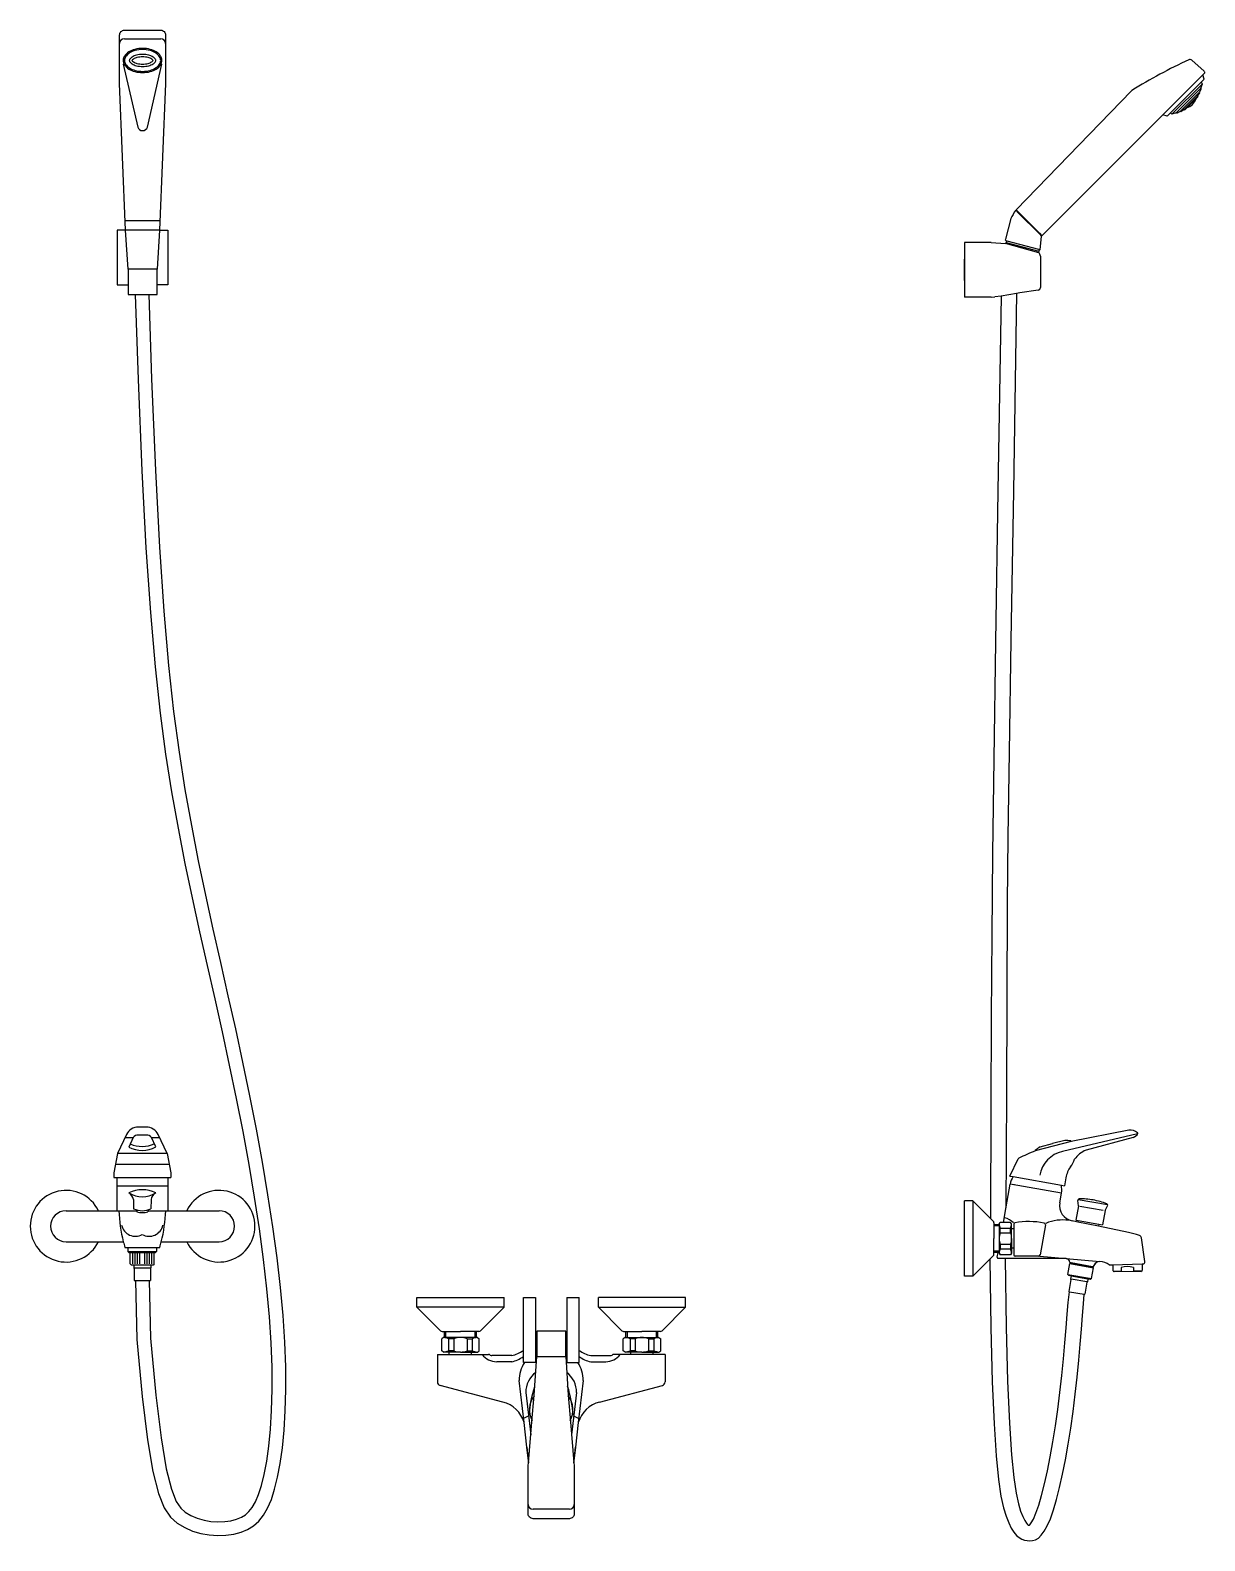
# Model space of a CAD drawing. Header units: inches. Extents: x -292 to 2932, y -132 to 3398.
# Drawn here: x 1961 to 2932, y 2150 to 3398 of the extents above; entities that cross this region are included whole.
import ezdxf

# ---------------------------------------------------------------- set-up
doc = ezdxf.new("R2010")
doc.units = ezdxf.units.IN
doc.header["$MEASUREMENT"] = 0
doc.linetypes.add('CENTER', pattern=[2, 1.25, -0.25, 0.25, -0.25])

msp = doc.modelspace()

# ---------------------------------------------------------------- linework, layer by layer
at = {"color": 18, "true_color": 0x000000, "transparency": 33554541}
for p, q in [((2039.06401, 3390.86378), (2069.06401, 3390.86378)), ((2931.40457, 3363.88318), (2920.94028, 3373.03944)), ((2897.16927, 3327.99245), (2930.15321, 3360.97639)), ((2930.15321, 3360.97639), (2931.45795, 3362.28112)), ((2931.31735, 3357.48397), (2930.15321, 3360.97639)), ((2775.90477, 3249.41305), (2871.17465, 3347.78114)), ((2903.52095, 3329.68757), (2928.45809, 3354.62471)), ((2904.54215, 3328.38049), (2929.76517, 3353.60351)), ((2928.56222, 3350.07229), (2908.07337, 3329.58344)), ((2911.56579, 3330.74758), (2927.39808, 3346.57987)), ((2925.8459, 3343.4755), (2927.81327, 3346.21896)), ((2927.39808, 3346.57987), (2928.98079, 3349.74527)), ((2927.81327, 3346.21896), (2927.39808, 3346.57987)), ((2928.45809, 3354.62471), (2931.31735, 3357.48397)), ((2929.76517, 3353.60351), (2928.45809, 3354.62471)), ((2928.56222, 3350.07229), (2929.76517, 3353.60351)), ((2928.98079, 3349.74527), (2928.56222, 3350.07229)), ((2925.8459, 3343.4755), (2914.67016, 3332.29976)), ((2915.03787, 3331.89138), (2926.25428, 3343.10779)), ((2926.25428, 3343.10779), (2925.8459, 3343.4755)), ((2797.24732, 3228.0705), (2897.16927, 3327.99245)), ((2900.66169, 3326.82831), (2897.16927, 3327.99245)), ((2900.66169, 3326.82831), (2903.52095, 3329.68757)), ((2904.54215, 3328.38049), (2903.52095, 3329.68757)), ((2908.07337, 3329.58344), (2904.54215, 3328.38049)), ((2908.40039, 3329.16488), (2908.07337, 3329.58344)), ((2911.56579, 3330.74758), (2908.40039, 3329.16488)), ((2911.9267, 3330.3324), (2911.56579, 3330.74758)), ((2914.67016, 3332.29976), (2911.9267, 3330.3324)), ((2915.03787, 3331.89138), (2914.67016, 3332.29976)), ((2775.52293, 3249.0188), (2777.96141, 3246.58031)), ((2775.90477, 3249.41305), (2778.34946, 3246.96836)), ((2777.96141, 3246.58031), (2778.34946, 3246.96836)), ((2777.96141, 3246.58031), (2794.80263, 3229.7391)), ((2778.34946, 3246.96836), (2795.19067, 3230.12714)), ((2039.75151, 3240.51456), (2068.37651, 3240.51456)), ((2771.53975, 3242.13668), (2766.99463, 3225.17408)), ((2068.06401, 3232.51456), (2040.06401, 3232.51456)), ((2755.29915, 3222.29643), (2733.34793, 3222.29643)), ((2733.34793, 3222.29643), (2733.34793, 3212.89356)), ((2733.34793, 3222.29643), (2733.34793, 3177.29643)), ((2755.29915, 3222.29643), (2767.19467, 3221.49267)), ((2767.19467, 3221.49267), (2767.25213, 3221.82264)), ((2794.58455, 3213.91175), (2767.19467, 3221.49267)), ((2767.89373, 3223.22875), (2767.69488, 3222.48664)), ((2767.69488, 3222.48664), (2794.72902, 3215.24286)), ((2768.56585, 3223.6168), (2767.77072, 3223.82985)), ((2794.53983, 3216.65709), (2768.56585, 3223.6168)), ((2794.80263, 3229.7391), (2795.19067, 3230.12714)), ((2794.80263, 3229.7391), (2796.85927, 3227.68245)), ((2795.19067, 3230.12714), (2797.24732, 3228.0705)), ((2795.86503, 3216.302), (2796.85927, 3227.68245)), ((2733.34793, 3190.97978), (2733.34793, 3208.61307)), ((2795.86503, 3216.302), (2794.53983, 3216.65709)), ((2794.58455, 3213.91175), (2794.78047, 3214.44645)), ((2794.92787, 3215.98497), (2794.72902, 3215.24286)), ((2795.9089, 3211.27215), (2795.9089, 3185.31154)), ((2733.34793, 3186.69929), (2733.34793, 3177.29643)), ((2755.29915, 3177.29643), (2733.34793, 3177.29643)), ((2755.29915, 3177.29643), (2758.24638, 3177.49556)), ((2763.57268, 3178.14236), (2758.24638, 3177.49556)), ((2776.27481, 3180.30584), (2763.57268, 3178.14236)), ((2876.20543, 2485.85284), (2814.1652, 2471.30955)), ((2869.02266, 2488.85165), (2821.45902, 2479.60621)), ((2791.42539, 2471.66835), (2791.71873, 2471.74588)), ((2791.60695, 2472.16959), (2791.70931, 2471.78161)), ((2821.24963, 2479.55087), (2791.70931, 2471.78161)), ((2795.77873, 2475.05495), (2805.93391, 2477.73413)), ((2816.08909, 2480.41332), (2805.93391, 2477.73413)), ((2821.14131, 2479.96146), (2821.24963, 2479.55087)), ((2821.24963, 2479.55087), (2821.45902, 2479.60621)), ((2872.51339, 2482.86323), (2833.65551, 2472.45129)), ((2074.33132, 2469.52503), (2033.33132, 2469.52503)), ((2770.77841, 2450.93696), (2777.59705, 2465.21708)), ((2030.33132, 2449.78574), (2032.67972, 2449.78574)), ((2032.67972, 2449.78574), (2074.98292, 2449.78574)), ((2032.67972, 2449.78574), (2032.67972, 2422.32647)), ((2074.98292, 2449.78574), (2077.33132, 2449.78574)), ((2074.98292, 2449.78574), (2074.98292, 2422.32647)), ((2770.77841, 2450.93696), (2773.3184, 2450.4891)), ((2773.3184, 2450.4891), (2813.27474, 2443.44371)), ((2816.98292, 2449.62095), (2815.81473, 2442.99585)), ((2032.67972, 2442.94075), (2074.98292, 2442.94075)), ((2767.59811, 2425.44718), (2770.92894, 2444.33723)), ((2813.41596, 2436.84515), (2770.92527, 2444.33741)), ((2774.52434, 2443.70524), (2770.92928, 2444.33915)), ((2813.27474, 2443.44371), (2815.81473, 2442.99585)), ((1990.83528, 2422.32647), (2017.53589, 2422.32647)), ((2017.53589, 2422.32647), (2032.67972, 2422.32647)), ((2032.67972, 2422.32647), (2034.51612, 2422.32647)), ((2034.51612, 2422.32647), (2049.2691, 2422.32647)), ((2046.63055, 2431.46785), (2046.63899, 2423.91874)), ((2049.2691, 2422.94856), (2049.2691, 2421.37222)), ((2058.39354, 2422.94856), (2058.39354, 2421.37222)), ((2058.39354, 2422.32647), (2073.14652, 2422.32647)), ((2073.14652, 2422.32647), (2074.98292, 2422.32647)), ((2074.98292, 2422.32647), (2090.59213, 2422.32647)), ((2090.59213, 2422.32647), (2117.29275, 2422.32647)), ((2733.34793, 2368.24623), (2733.34793, 2430.34662)), ((2740.24797, 2430.34662), (2733.34793, 2430.34662)), ((2740.24797, 2430.34662), (2740.24797, 2368.24623)), ((2754.72961, 2415.86499), (2740.24797, 2430.34662)), ((2765.34431, 2412.66526), (2767.59811, 2425.44718)), ((2827.33173, 2426.32418), (2825.23408, 2414.42779)), ((2827.33173, 2426.32418), (2826.77204, 2430.62143)), ((2827.07555, 2431.63411), (2851.48185, 2427.33062)), ((2828.58311, 2426.10353), (2847.85923, 2422.70463)), ((2849.42502, 2422.42854), (2847.32737, 2410.53215)), ((2849.42502, 2422.42854), (2851.4207, 2426.27521)), ((2756.99284, 2413.60176), (2754.72961, 2415.86499)), ((2757.49808, 2412.38199), (2757.49808, 2410.69875)), ((2757.49808, 2410.69875), (2757.49808, 2399.29643)), ((2761.81026, 2410.69875), (2757.49808, 2410.69875)), ((2761.81026, 2409.69695), (2757.49808, 2409.69695)), ((2761.81026, 2411.3715), (2762.67277, 2412.66526)), ((2761.81026, 2411.3715), (2761.81026, 2410.69875)), ((2761.81026, 2410.69875), (2761.81026, 2387.8941)), ((2765.34431, 2412.66526), (2762.67277, 2412.66526)), ((2771.29782, 2412.66526), (2765.34431, 2412.66526)), ((2772.16033, 2411.3715), (2771.29782, 2412.66526)), ((2772.16033, 2399.29643), (2772.16033, 2411.3715)), ((2773.88603, 2411.08286), (2773.88603, 2385.97942)), ((2800.03512, 2410.70894), (2795.6369, 2385.76537)), ((2825.23408, 2414.42779), (2827.146, 2414.09067)), ((2827.146, 2414.09067), (2844.14084, 2411.09402)), ((2844.14084, 2411.09402), (2847.32737, 2410.53215)), ((2757.49808, 2387.8941), (2757.49808, 2399.29643)), ((2762.67277, 2407.76516), (2771.29782, 2407.76516)), ((2762.67277, 2404.02056), (2762.67277, 2407.76516)), ((2762.67277, 2404.02056), (2771.29782, 2404.02056)), ((2771.29782, 2404.02056), (2771.29782, 2407.76516)), ((2773.88094, 2407.2746), (2772.16033, 2407.2746)), ((2772.16033, 2399.29643), (2772.16033, 2387.22135)), ((1990.83528, 2396.70265), (2017.53589, 2396.70265)), ((2017.53589, 2396.70265), (2038.14775, 2396.70265)), ((2039.43563, 2392.04306), (2041.98519, 2392.04306)), ((2041.98519, 2392.04306), (2065.67745, 2392.04306)), ((2041.98519, 2388.63852), (2042.83134, 2387.79237)), ((2041.98519, 2388.63852), (2065.67745, 2388.63852)), ((2042.83134, 2387.79237), (2044.34595, 2387.79237)), ((2044.34595, 2387.79237), (2043.91482, 2387.36124)), ((2043.91482, 2378.30764), (2043.91482, 2387.36124)), ((2044.34595, 2387.79237), (2063.31539, 2387.79237)), ((2044.96572, 2387.79237), (2044.34595, 2387.79237)), ((2062.69692, 2387.79237), (2044.96572, 2387.79237)), ((2045.89799, 2378.30764), (2045.89799, 2387.36124)), ((2047.88116, 2378.30764), (2047.88116, 2387.36124)), ((2049.86433, 2378.30764), (2049.86433, 2387.36124)), ((2051.8475, 2378.30764), (2051.8475, 2387.36124)), ((2055.81384, 2378.30764), (2055.81384, 2387.36124)), ((2057.79701, 2378.30764), (2057.79701, 2387.36124)), ((2059.78018, 2378.30764), (2059.78018, 2387.36124)), ((2061.76335, 2378.30764), (2061.76335, 2387.36124)), ((2063.31539, 2387.79237), (2062.69692, 2387.79237)), ((2063.31539, 2387.79237), (2064.8313, 2387.79237)), ((2063.74652, 2387.36124), (2063.31539, 2387.79237)), ((2063.74652, 2378.30764), (2063.74652, 2387.36124)), ((2064.8313, 2387.79237), (2065.67745, 2388.63852)), ((2065.67745, 2392.04306), (2068.22701, 2392.04306)), ((2069.5149, 2396.70265), (2090.59213, 2396.70265)), ((2090.59213, 2396.70265), (2117.29275, 2396.70265)), ((2756.99284, 2384.99109), (2754.21141, 2382.20967)), ((2761.81026, 2388.8959), (2757.49808, 2388.8959)), ((2760.97649, 2387.8941), (2757.49808, 2387.8941)), ((2757.49808, 2386.21086), (2757.49808, 2387.8941)), ((2760.27486, 2383.91495), (2760.97649, 2387.8941)), ((2761.81026, 2387.8941), (2760.97649, 2387.8941)), ((2761.81026, 2387.8941), (2761.81026, 2387.22135)), ((2761.81026, 2387.22135), (2762.67277, 2385.92759)), ((2762.67277, 2394.57229), (2771.29782, 2394.57229)), ((2762.67277, 2394.57229), (2762.67277, 2390.8277)), ((2762.67277, 2390.8277), (2771.29782, 2390.8277)), ((2771.29782, 2385.92759), (2762.67277, 2385.92759)), ((2771.29782, 2394.57229), (2771.29782, 2390.8277)), ((2772.16033, 2387.22135), (2771.29782, 2385.92759)), ((2773.88094, 2391.31825), (2772.16033, 2391.31825)), ((2794.42298, 2384.74677), (2775.11867, 2384.74677)), ((2795.45729, 2384.74677), (2817.12544, 2382.90226)), ((2043.91482, 2378.30764), (2044.77707, 2377.44539)), ((2046.80335, 2377.44539), (2044.77707, 2377.44539)), ((2060.85799, 2377.44539), (2046.80335, 2377.44539)), ((2046.80335, 2377.44539), (2046.80335, 2375.11733)), ((2047.14825, 2374.62956), (2047.14825, 2364.68413)), ((2060.39751, 2374.85865), (2047.25252, 2374.85865)), ((2060.51309, 2374.62956), (2060.51309, 2364.68413)), ((2060.85799, 2377.44539), (2060.85799, 2375.11733)), ((2062.88427, 2377.44539), (2060.85799, 2377.44539)), ((2063.74652, 2378.30764), (2062.88427, 2377.44539)), ((2754.21141, 2382.20967), (2740.24797, 2368.24623)), ((2766.94996, 2382.90226), (2761.1246, 2382.90226)), ((2817.12544, 2382.90226), (2766.94996, 2382.90226)), ((2817.12544, 2382.90226), (2845.02891, 2380.31371)), ((2818.65709, 2369.67444), (2820.23034, 2378.59673)), ((2820.73012, 2378.94668), (2820.23034, 2378.59673)), ((2820.23034, 2378.59673), (2839.7744, 2375.15058)), ((2820.32177, 2379.6531), (2821.28774, 2379.48277)), ((2821.1797, 2378.86741), (2820.73012, 2378.94668)), ((2821.28617, 2379.47388), (2821.1797, 2378.86741)), ((2838.98046, 2375.72866), (2821.1797, 2378.86741)), ((2821.28774, 2379.48277), (2839.08895, 2376.34394)), ((2838.20116, 2366.22829), (2839.7744, 2375.15058)), ((2839.42445, 2375.65037), (2838.98046, 2375.72866)), ((2839.08895, 2376.34394), (2839.96017, 2376.19032)), ((2839.7744, 2375.15058), (2839.42445, 2375.65037)), ((2839.96017, 2376.19032), (2841.76185, 2379.15267)), ((2852.85274, 2377.63663), (2855.81076, 2377.70686)), ((2855.81076, 2377.70686), (2879.96424, 2378.28028)), ((2855.94463, 2372.36114), (2862.72204, 2372.47944)), ((2879.03324, 2372.14135), (2857.0339, 2371.75735)), ((2872.75177, 2372.65451), (2880.10077, 2372.78279)), ((2879.96424, 2378.28028), (2880.66439, 2378.2969)), ((2047.3207, 2364.51168), (2048.09018, 2364.51168)), ((2048.09018, 2364.51168), (2059.37924, 2364.51168)), ((2059.37924, 2364.51168), (2060.34064, 2364.51168)), ((2740.24797, 2368.24623), (2733.34793, 2368.24623)), ((2818.65709, 2369.67444), (2819.357, 2368.67486)), ((2818.65709, 2369.67444), (2838.20116, 2366.22829)), ((2821.3539, 2368.32276), (2819.357, 2368.67486)), ((2821.20449, 2365.48784), (2819.4168, 2355.44883)), ((2821.3539, 2368.32276), (2820.94935, 2366.02845)), ((2834.3014, 2363.41128), (2821.34705, 2365.69548)), ((2835.20469, 2365.88049), (2821.3539, 2368.32276)), ((2834.37549, 2363.16543), (2832.64728, 2353.36424)), ((2835.20469, 2365.88049), (2834.80014, 2363.58619)), ((2837.20159, 2365.52838), (2835.20469, 2365.88049)), ((2838.20116, 2366.22829), (2837.20159, 2365.52838)), ((2280.69954, 2342.5475), (2280.69954, 2350.55073)), ((2280.69954, 2350.55073), (2352.72861, 2350.55073)), ((2352.72861, 2342.5475), (2352.72861, 2350.55073)), ((2368.71433, 2350.55073), (2378.71433, 2350.55073)), ((2404.71433, 2350.55073), (2414.71433, 2350.55073)), ((2430.70004, 2342.5475), (2430.70004, 2350.55073)), ((2502.72911, 2350.55073), (2430.70004, 2350.55073)), ((2502.72911, 2342.5475), (2502.72911, 2350.55073)), ((2820.08361, 2355.40432), (2819.4168, 2355.44883)), ((2820.08361, 2355.40432), (2831.98292, 2353.37915)), ((2831.98292, 2353.37915), (2832.44736, 2353.22426)), ((2300.12159, 2323.12545), (2280.69954, 2342.5475)), ((2352.72861, 2342.5475), (2280.69954, 2342.5475)), ((2333.30656, 2323.12545), (2352.72861, 2342.5475)), ((2450.1221, 2323.12545), (2430.70004, 2342.5475)), ((2430.70004, 2342.5475), (2502.72911, 2342.5475)), ((2483.30706, 2323.12545), (2502.72911, 2342.5475)), ((2301.53638, 2322.53942), (2303.48874, 2322.53942)), ((2303.48874, 2322.53942), (2316.71407, 2322.53942)), ((2303.48874, 2317.5378), (2303.48874, 2322.53942)), ((2304.65071, 2317.5378), (2304.65071, 2322.53942)), ((2329.93941, 2322.53942), (2316.71407, 2322.53942)), ((2328.77744, 2317.5378), (2328.77744, 2322.53942)), ((2331.89177, 2322.53942), (2329.93941, 2322.53942)), ((2329.93941, 2317.5378), (2329.93941, 2322.53942)), ((2451.53688, 2322.53942), (2453.48924, 2322.53942)), ((2453.48924, 2317.5378), (2453.48924, 2322.53942)), ((2453.48924, 2322.53942), (2466.71458, 2322.53942)), ((2454.65121, 2317.5378), (2454.65121, 2322.53942)), ((2479.93991, 2322.53942), (2466.71458, 2322.53942)), ((2478.77794, 2317.5378), (2478.77794, 2322.53942)), ((2481.89227, 2322.53942), (2479.93991, 2322.53942)), ((2479.93991, 2317.5378), (2479.93991, 2322.53942)), ((2302.70842, 2317.5378), (2301.20782, 2316.5374)), ((2301.20782, 2306.53336), (2301.20782, 2316.5374)), ((2303.48874, 2317.5378), (2302.70842, 2317.5378)), ((2329.93941, 2317.5378), (2303.48874, 2317.5378)), ((2306.89135, 2316.5374), (2306.89135, 2306.53336)), ((2311.23464, 2316.5374), (2306.89135, 2316.5374)), ((2311.23464, 2316.5374), (2311.23464, 2306.53336)), ((2322.19351, 2316.5374), (2322.19351, 2306.53336)), ((2322.19351, 2316.5374), (2326.53679, 2316.5374)), ((2326.53679, 2316.5374), (2326.53679, 2306.53336)), ((2330.71973, 2317.5378), (2329.93941, 2317.5378)), ((2330.71973, 2317.5378), (2332.22033, 2316.5374)), ((2332.22033, 2306.53336), (2332.22033, 2316.5374)), ((2452.70893, 2317.5378), (2451.20832, 2316.5374)), ((2451.20832, 2306.53336), (2451.20832, 2316.5374)), ((2452.70893, 2317.5378), (2453.48924, 2317.5378)), ((2453.48924, 2317.5378), (2479.93991, 2317.5378)), ((2456.89186, 2316.5374), (2456.89186, 2306.53336)), ((2461.23514, 2316.5374), (2456.89186, 2316.5374)), ((2461.23514, 2316.5374), (2461.23514, 2306.53336)), ((2472.19401, 2316.5374), (2472.19401, 2306.53336)), ((2472.19401, 2316.5374), (2476.5373, 2316.5374)), ((2476.5373, 2316.5374), (2476.5373, 2306.53336)), ((2479.93991, 2317.5378), (2480.72023, 2317.5378)), ((2480.72023, 2317.5378), (2482.22083, 2316.5374)), ((2482.22083, 2306.53336), (2482.22083, 2316.5374)), ((2297.63875, 2303.53135), (2297.63875, 2280.82414)), ((2297.63875, 2303.53135), (2307.46034, 2303.53135)), ((2302.70842, 2305.53296), (2301.20782, 2306.53336)), ((2307.46034, 2305.53296), (2302.70842, 2305.53296)), ((2311.23464, 2306.53336), (2306.89135, 2306.53336)), ((2316.71407, 2305.53296), (2307.46034, 2305.53296)), ((2307.46034, 2303.53726), (2307.46034, 2305.53296)), ((2307.46034, 2303.53135), (2325.96781, 2303.53135)), ((2316.71407, 2305.53296), (2325.96781, 2305.53296)), ((2322.19351, 2306.53336), (2326.53679, 2306.53336)), ((2325.96781, 2303.53726), (2325.96781, 2305.53296)), ((2325.96781, 2305.53296), (2330.71973, 2305.53296)), ((2325.96781, 2303.53135), (2340.01754, 2303.53135)), ((2330.71973, 2305.53296), (2332.22033, 2306.53336)), ((2348.63323, 2302.53055), (2342.79205, 2302.53055)), ((2359.05875, 2302.53055), (2342.79205, 2302.53055)), ((2348.63323, 2297.52653), (2346.67815, 2297.52653)), ((2359.05875, 2297.52653), (2346.67815, 2297.52653)), ((2424.3699, 2302.53055), (2440.6366, 2302.53055)), ((2424.3699, 2297.52653), (2436.75051, 2297.52653)), ((2434.79542, 2302.53055), (2440.6366, 2302.53055)), ((2434.79542, 2302.53055), (2440.6366, 2302.53055)), ((2434.79542, 2297.52653), (2436.75051, 2297.52653)), ((2457.46084, 2303.53135), (2443.41111, 2303.53135)), ((2452.70893, 2305.53296), (2451.20832, 2306.53336)), ((2457.46084, 2305.53296), (2452.70893, 2305.53296)), ((2461.23514, 2306.53336), (2456.89186, 2306.53336)), ((2466.71458, 2305.53296), (2457.46084, 2305.53296)), ((2457.46084, 2303.53726), (2457.46084, 2305.53296)), ((2475.96831, 2303.53135), (2457.46084, 2303.53135)), ((2466.71458, 2305.53296), (2475.96831, 2305.53296)), ((2472.19401, 2306.53336), (2476.5373, 2306.53336)), ((2475.96831, 2303.53726), (2475.96831, 2305.53296)), ((2475.96831, 2305.53296), (2480.72023, 2305.53296)), ((2485.7899, 2303.53135), (2475.96831, 2303.53135)), ((2480.72023, 2305.53296), (2482.22083, 2306.53336)), ((2485.7899, 2303.53135), (2485.7899, 2280.82414)), ((2351.76759, 2264.22725), (2299.87508, 2277.92111)), ((2369.29592, 2247.39784), (2365.19302, 2282.08945)), ((2370.69744, 2272.0866), (2374.89116, 2237.07118)), ((2412.73121, 2272.0866), (2408.53749, 2237.07118)), ((2418.23563, 2282.08945), (2414.13273, 2247.39784)), ((2431.66106, 2264.22725), (2483.55357, 2277.92111)), ((2371.70513, 2227.02698), (2369.29592, 2247.39784)), ((2414.13273, 2247.39784), (2411.72352, 2227.02698)), ((2373.0471, 2215.68011), (2371.70513, 2227.02698)), ((2371.70513, 2227.02698), (2372.9025, 2214.00279)), ((2411.72352, 2227.02698), (2410.38155, 2215.68011)), ((2410.52615, 2214.00279), (2411.72352, 2227.02698)), ((2406.71433, 2175.55073), (2376.71433, 2175.55073))]:
    msp.add_line(p, q, dxfattribs=at)
at = {"color": 18, "linetype": 'Continuous', "true_color": 0x000000, "transparency": 33554541}
for p, q in [((2812.00423, 2428.83885), (2813.41604, 2436.84561)), ((2061.03209, 2431.46785), (2061.02365, 2423.91874)), ((2827.146, 2414.09067), (2826.94059, 2412.92577)), ((2844.14084, 2411.09402), (2843.8497, 2409.44293)), ((2041.98519, 2392.02313), (2041.98519, 2388.63852)), ((2065.67745, 2392.02313), (2065.67745, 2388.63852)), ((2838.98046, 2375.72866), (2839.08895, 2376.34394)), ((2855.81076, 2377.70686), (2855.86794, 2374.43068)), ((2879.96424, 2378.28028), (2880.02408, 2374.85233)), ((2059.00416, 2364.27602), (2059.00416, 2364.51168))]:
    msp.add_line(p, q, dxfattribs=at)
at = {"color": 18, "linetype": 'CENTER', "true_color": 0x000000, "transparency": 33554541}
for p, q in [((2855.86934, 2374.35075), (2855.94463, 2372.36114)), ((2857.0339, 2371.75735), (2855.94463, 2372.36114)), ((2862.72204, 2375.28532), (2862.72204, 2371.85664)), ((2872.75177, 2375.46039), (2872.75177, 2372.03171)), ((2879.03324, 2372.14135), (2880.10077, 2372.78279)), ((2880.02547, 2374.7724), (2880.10077, 2372.78279))]:
    msp.add_line(p, q, dxfattribs=at)
at = {"color": 18, "true_color": 0x000000, "transparency": 33554541}
for points in [[(2040.06401, 3232.51456), (2035.06401, 3353.86378), (2035.06401, 3386.86378), (2035.06401, 3393.86378, -0.4142135624), (2039.06401, 3397.86378), (2069.06401, 3397.86378, -0.4142135624), (2073.06401, 3393.86378)], [(2038.06401, 3369.86378), (2050.06401, 3317.86378, 0.75), (2058.06401, 3317.86378), (2070.06401, 3369.86378)], [(2074.33132, 2469.52503), (2066.91003, 2485.20262, 0.3058757906), (2057.0049, 2491.45025), (2053.83132, 2491.45025), (2050.65774, 2491.45025, 0.3058757906), (2040.75261, 2485.20262), (2033.33132, 2469.52503)], [(2064.9996, 2474.97695), (2061.35093, 2482.68483, 0.3340296752), (2057.11969, 2484.75481), (2050.54295, 2484.75481, 0.3340296781), (2046.31172, 2482.68483), (2042.59631, 2474.83596)], [(2882.32993, 2380.27883), (2879.39823, 2399.76765, 0.2775014613), (2877.69861, 2401.82406, 0.0339108491), (2868.68732, 2404.32702), (2843.8497, 2409.44293)], [(2404.28989, 2293.34163), (2404.31433, 2293.34163, -0.0819465568)], [(2373.55794, 2253.46105, -0.0532255028), (2378.12107, 2277.05863, -0.3081921711)], [(2409.87071, 2253.46105, 0.0532255028), (2405.30758, 2277.05863, 0.3081921711)], [(2410.52615, 2214.00279), (2410.71433, 2211.81992), (2410.71433, 2178.81992), (2410.71433, 2171.81992, -0.4142135624), (2406.71433, 2167.81992), (2376.71433, 2167.81992, -0.4142135624), (2372.71433, 2171.81992)]]:
    msp.add_lwpolyline(points, format="xyb", dxfattribs=at)
for points in [[(2073.06401, 3393.86378), (2073.06401, 3386.86378), (2073.06401, 3353.86378), (2068.06401, 3232.51456)], [(2040.06401, 3232.51456), (2033.06401, 3232.51456), (2033.06401, 3187.51456), (2042.06401, 3187.51456)], [(2068.06401, 3232.51456), (2066.06401, 3200.51456), (2042.06401, 3200.51456), (2040.06401, 3232.51456)], [(2068.06401, 3232.51456), (2075.06401, 3232.51456), (2075.06401, 3187.51456), (2066.06401, 3187.51456)], [(2042.06401, 3200.51456), (2042.06401, 3187.51456)], [(2066.06401, 3187.51456), (2066.06401, 3200.51456)], [(2042.06401, 3187.51456), (2042.06401, 3179.51456), (2048.17264, 3179.51456)], [(2059.44515, 3179.51456), (2066.06401, 3179.51456), (2066.06401, 3187.51456)], [(2048.09018, 2364.51168), (2049.3841, 2315.93772), (2053.82102, 2268.68191), (2058.18971, 2232.88648), (2062.596, 2206.79076), (2067.14571, 2188.63409), (2071.94468, 2176.6558), (2077.09873, 2169.09524), (2082.71369, 2164.19174), (2088.85337, 2160.47246), (2095.41352, 2157.61584), (2102.24785, 2155.58815), (2109.21009, 2154.35564), (2116.15395, 2153.88457), (2122.93315, 2154.14122), (2129.40143, 2155.09184), (2135.41249, 2156.7027), (2140.85157, 2158.96493), (2145.72989, 2161.96916), (2150.09019, 2165.83091), (2153.97522, 2170.66569), (2157.4277, 2176.589), (2160.49038, 2183.71636), (2163.206, 2192.16326), (2165.61728, 2202.04523), (2167.7496, 2213.45621), (2169.55889, 2226.40398), (2170.98369, 2240.87473), (2171.96256, 2256.85467), (2172.43406, 2274.33002), (2172.33673, 2293.28697), (2171.60913, 2313.71175), (2170.18982, 2335.59054), (2168.03779, 2358.87776), (2165.19379, 2383.40052), (2161.71903, 2408.95416), (2157.67469, 2435.33397), (2153.12197, 2462.33529), (2148.12208, 2489.75342), (2142.73619, 2517.38369), (2137.02552, 2545.02141), (2131.05589, 2572.51751), (2124.91167, 2599.94538), (2118.68185, 2627.43402), (2112.45545, 2655.11245), (2106.32146, 2683.10966), (2100.36888, 2711.55465), (2094.68672, 2740.57644), (2089.36398, 2770.30402), (2084.46692, 2801.1601), (2079.97087, 2834.74211), (2075.82844, 2872.94122), (2071.99222, 2917.64856), (2068.4148, 2970.75529), (2065.04879, 3034.15254), (2061.84677, 3109.73147), (2059.44515, 3179.51456)], [(2059.37924, 2364.51168), (2060.60982, 2316.89259), (2065.02287, 2269.89113), (2069.34129, 2234.50759), (2073.63116, 2209.10131), (2077.88783, 2192.11411), (2081.94545, 2181.98622), (2085.59518, 2176.63237), (2089.38736, 2173.32069), (2094.04407, 2170.49977), (2099.27905, 2168.22019), (2104.84028, 2166.57021), (2110.5772, 2165.55462), (2116.32257, 2165.16486), (2121.89798, 2165.37593), (2127.11664, 2166.1429), (2131.77532, 2167.39134), (2135.70261, 2169.02479), (2138.99122, 2171.05003), (2141.90623, 2173.63174), (2144.666, 2177.06617), (2147.3484, 2181.66828), (2149.92874, 2187.67315), (2152.35709, 2195.22653), (2154.59964, 2204.41699), (2156.62796, 2215.27142), (2158.36974, 2227.73604), (2159.75167, 2241.77139), (2160.70603, 2257.35115), (2161.16745, 2274.45305), (2161.07193, 2293.05746), (2160.35629, 2313.14644), (2158.9576, 2334.70738), (2156.83184, 2357.71034), (2154.01575, 2381.99249), (2150.56881, 2407.34145), (2146.5517, 2433.5437), (2142.02544, 2460.38811), (2137.05128, 2487.66508), (2131.6906, 2515.16607), (2126.00418, 2542.68641), (2120.05441, 2570.09104), (2113.92136, 2597.46901), (2107.69266, 2624.95274), (2101.45738, 2652.67063), (2095.30533, 2680.75028), (2089.32697, 2709.31846), (2083.6133, 2738.5012), (2078.25486, 2768.42812), (2073.31888, 2799.52945), (2068.78593, 2833.38713), (2064.61466, 2871.85222), (2060.7588, 2916.78832), (2057.16906, 2970.07801), (2053.79561, 3033.61544), (2050.58915, 3109.29928), (2048.17264, 3179.51456)], [(2048.17264, 3179.51456), (2059.44515, 3179.51456)], [(2763.5744, 3178.14265), (2760.87964, 3016.85874), (2758.84622, 2892.29763), (2757.37049, 2795.52638), (2756.34882, 2717.61204), (2755.67755, 2649.62167), (2755.25302, 2582.62233), (2754.97159, 2507.68108), (2754.72961, 2415.86499)], [(2776.27481, 3180.30584), (2773.59541, 3016.86366), (2771.56207, 2893.82215), (2770.08654, 2801.1738), (2769.06521, 2731.28798), (2768.39437, 2676.53116), (2767.97021, 2518.48632), (2767.68895, 2471.05144), (2767.48645, 2424.81391)], [(2793.98149, 3183.13281), (2778.95646, 3180.7626), (2776.27481, 3180.30584)], [(2046.20067, 2482.45025), (2039.44972, 2482.45025)], [(2068.21292, 2482.45025), (2061.46197, 2482.45025)], [(2033.33132, 2469.52503), (2030.33132, 2453.59855), (2030.33132, 2449.78574)], [(2076.01819, 2460.56974), (2031.64445, 2460.56974)], [(2074.33132, 2469.52503), (2077.33132, 2453.59855), (2077.33132, 2449.78574)], [(2826.94059, 2412.92577), (2822.13929, 2413.91471)], [(2843.8497, 2409.44293), (2826.94059, 2412.92577)], [(2754.21141, 2382.20967), (2755.01699, 2325.91266), (2756.17913, 2281.02361), (2757.64372, 2246.08958), (2759.35662, 2219.65759), (2761.26369, 2200.2747), (2763.31082, 2186.48796), (2765.44387, 2176.84439), (2767.60871, 2169.89105), (2769.76162, 2164.39564), (2771.90057, 2160.00853), (2774.03393, 2156.60073), (2776.17009, 2154.04328), (2778.31742, 2152.2072), (2780.4843, 2150.96351), (2782.6791, 2150.18324), (2784.91021, 2149.73741), (2787.18424, 2149.5459), (2789.50071, 2149.72401), (2791.8574, 2150.43588), (2794.25207, 2151.84568), (2796.68249, 2154.11754), (2799.14642, 2157.41562), (2801.64163, 2161.90407), (2804.16589, 2167.74705), (2806.71267, 2175.05695), (2809.25833, 2183.73924), (2811.77495, 2193.64763), (2814.2346, 2204.63584), (2816.60935, 2216.55758), (2818.87128, 2229.26658), (2820.99245, 2242.61654), (2822.94494, 2256.46119), (2824.70637, 2270.62671), (2826.27656, 2284.82919), (2827.66091, 2298.75718), (2828.86477, 2312.09923), (2829.89352, 2324.54389), (2830.75255, 2335.77973), (2831.44722, 2345.4953), (2831.98292, 2353.37915)], [(2766.94996, 2382.90226), (2767.73216, 2326.16822), (2768.88976, 2281.45456), (2770.34401, 2246.76723), (2772.0338, 2220.69172), (2773.88939, 2201.83223), (2775.82477, 2188.79804), (2777.74565, 2180.1137), (2779.61602, 2174.10617), (2781.41662, 2169.51004), (2783.037, 2166.18655), (2784.35198, 2164.08603), (2785.2463, 2163.01533), (2785.67889, 2162.64544), (2785.82249, 2162.56302), (2786.07275, 2162.47405), (2786.69555, 2162.3496), (2786.85154, 2162.33646), (2787.17141, 2162.63547), (2788.44643, 2164.34215), (2790.21831, 2167.52945), (2792.30821, 2172.367), (2794.59844, 2178.94053), (2796.98928, 2187.09479), (2799.40416, 2196.60258), (2801.79142, 2207.26743), (2804.11141, 2218.91427), (2806.32983, 2231.3788), (2808.41504, 2244.50249), (2810.33746, 2258.13393), (2812.07536, 2272.11018), (2813.62834, 2286.1569), (2815.00002, 2299.95755), (2816.19441, 2313.19454), (2817.21599, 2325.55251), (2818.06964, 2336.71798), (2818.76048, 2346.37988), (2820.08361, 2355.40432)], [(2879.03324, 2372.14135), (2878.68815, 2372.13533)], [(2368.71433, 2306.87853), (2368.71433, 2350.55073)], [(2378.71433, 2350.55073), (2378.71433, 2315.9018)], [(2404.71433, 2350.55073), (2404.71433, 2315.9018)], [(2414.71433, 2306.87853), (2414.71433, 2350.55073)], [(2403.71433, 2316.47874), (2403.71433, 2322.81992), (2379.71433, 2322.81992), (2379.71433, 2316.47874)], [(2378.71433, 2315.9018), (2378.71433, 2296.81992), (2377.1828, 2296.81992)], [(2379.71433, 2316.47874), (2379.71433, 2301.81992)], [(2403.71433, 2301.81992), (2403.71433, 2316.47874)], [(2404.71433, 2315.9018), (2404.71433, 2296.81992), (2407.04585, 2296.81992)], [(2377.1828, 2296.81992), (2368.71433, 2296.81992), (2368.71433, 2306.87853)], [(2375.81194, 2247.75225), (2377.71433, 2269.81992), (2379.71433, 2301.81992), (2403.71433, 2301.81992), (2405.71433, 2269.81992), (2407.61671, 2247.75225)], [(2407.04585, 2296.81992), (2414.71433, 2296.81992), (2414.71433, 2306.87853)], [(2373.31433, 2252.94163), (2369.30243, 2250.78138)], [(2372.9025, 2214.00279), (2375.81194, 2247.75225)], [(2407.61671, 2247.75225), (2410.52615, 2214.00279)], [(2410.11433, 2252.94163), (2414.12622, 2250.78138)], [(2372.71433, 2171.81992), (2372.71433, 2178.81992), (2372.71433, 2211.81992), (2372.9025, 2214.00279)]]:
    msp.add_lwpolyline(points, dxfattribs=at)
for points in [[(2054.06401, 3382.86378, 0.0634152908), (2047.67011, 3382.04956, 0.0764678653), (2042.75031, 3379.93485, 0.107136264), (2039.13342, 3376.4132, 0.1473733361), (2038.06401, 3372.86378, 0.1473733361), (2039.13342, 3369.31436, 0.107136264), (2042.75031, 3365.79271, 0.0764678653), (2047.67011, 3363.678, 0.0634152908), (2054.06401, 3362.86378, 0.0634152908), (2060.45792, 3363.678, 0.0764678653), (2065.37772, 3365.79271, 0.107136264), (2068.99461, 3369.31436, 0.1473733361), (2070.06401, 3372.86378, 0.1473733361), (2068.99461, 3376.4132, 0.107136264), (2065.37772, 3379.93485, 0.0764678653), (2060.45792, 3382.04956, 0.0634152908)], [(2054.06401, 3381.86378, 0.0634152908), (2047.92073, 3381.08148, 0.0764678653), (2043.2803, 3379.08685, 0.107136264), (2039.96698, 3375.86077, 0.1473733361), (2039.06401, 3372.86378, 0.1473733361), (2039.96698, 3369.86679, 0.107136264), (2043.2803, 3366.64071, 0.0764678653), (2047.92073, 3364.64608, 0.0634152908), (2054.06401, 3363.86378, 0.0634152908), (2060.2073, 3364.64608, 0.0764678653), (2064.84772, 3366.64071, 0.107136264), (2068.16105, 3369.86679, 0.1473733361), (2069.06401, 3372.86378, 0.1473733361), (2068.16105, 3375.86077, 0.107136264), (2064.84772, 3379.08685, 0.0764678653), (2060.2073, 3381.08148, 0.0634152908)], [(2054.06401, 3377.86378, 0.0634152908), (2048.92322, 3377.20914, 0.0764678653), (2045.4003, 3375.69486, 0.107136264), (2043.30121, 3373.65104, 0.1473733361), (2043.06401, 3372.86378, 0.1473733361), (2043.30121, 3372.07653, 0.107136264), (2045.4003, 3370.0327, 0.0764678653), (2048.92322, 3368.51842, 0.0634152908), (2054.06401, 3367.86378, 0.0634152908), (2059.20481, 3368.51842, 0.0764678653), (2062.72773, 3370.0327, 0.107136264), (2064.82682, 3372.07653, 0.1473733361), (2065.06401, 3372.86378, 0.1473733361), (2064.82682, 3373.65104, 0.107136264), (2062.72773, 3375.69486, 0.0764678653), (2059.20481, 3377.20914, 0.0634152908)], [(2054.06401, 3375.86378, 0.0634152908), (2049.42446, 3375.27297, 0.0764678653), (2046.4603, 3373.99886, 0.0870193519), (2045.19754, 3372.86378, 0.0870193519), (2046.4603, 3371.7287, 0.0764678653), (2049.42446, 3370.45459, 0.0634152908), (2054.06401, 3369.86378, 0.0634152908), (2058.70357, 3370.45459, 0.0764678653), (2061.66773, 3371.7287, 0.0870193519), (2062.93049, 3372.86378, 0.0870193519), (2061.66773, 3373.99886, 0.0764678653), (2058.70357, 3375.27297, 0.0634152908)]]:
    msp.add_lwpolyline(points, format="xyb", close=True, dxfattribs=at)
for centre, radius, start, end in [((2039.06401, 3386.86378), 4, 90, 180), ((2069.06401, 3386.86378), 4, 0, 90), ((3102.61191, 2974.79202), 439.02439, 114.78384452, 121.74919726), ((2919.49478, 3371.38744), 2.19512, 48.81407484, 114.78384452), ((2930.68182, 3363.05718), 1.09756, 315, 48.81407484), ((2872.75147, 3346.25398), 2.19512, 121.74919726, 135.91665426), ((2913.02743, 3345.11823), 12.09146, 288.00853343, 341.99146656), ((2801.82072, 3229.2046), 32.92683, 143.00362699, 156.87414913), ((2768.05479, 3224.89001), 1.09756, 165, 255), ((2767.79277, 3221.72851), 0.54878, 124.90044364, 170.12316554), ((2767.1648, 3222.62867), 0.54878, 304.90044364, 345), ((2768.42381, 3223.08671), 0.54878, 75, 165), ((2794.39779, 3216.12701), 0.54878, 345, 75), ((2792.61622, 3211.27215), 3.29268, 0, 53.28830958), ((2795.25911, 3215.10082), 0.54878, 165, 205.09955636), ((2794.26519, 3214.63525), 0.54878, 339.87683446, 25.09955636), ((2793.71378, 3185.31154), 2.19512, 277.00513711, 0), ((2870.29373, 2479.44579), 9.49136, 50.899789, 97.696079), ((2871.12628, 2488.35083), 5.66019, 284.18550456, 338.996324), ((2876.00763, 2486.47669), 0.43143, 338.996324, 50.899789), ((2053.66139, 2496.60735), 24.42191, 243.0585266, 297.66259768), ((2053.66139, 2499.89913), 24.42191, 246.36320487, 294.35768837), ((2855.51118, 2311.43895), 172.57012, 111.69807994, 116.694079), ((2815.24078, 2442.45737), 37.96543, 120.83887, 128.499599), ((2815.24078, 2442.45737), 37.96543, 81.058929, 88.719659), ((2841.87437, 2452.50713), 21.57127, 112.396227, 145.144222), ((2778.37569, 2464.84529), 0.86285, 116.694079, 154.475889), ((2819.79173, 2447.30733), 24.65287, 103.19289257, 169.99999914), ((2799.92496, 2473.8955), 25.88552, 323.811792, 339.51222425), ((2791.99463, 2439.69474), 21.57127, 149.9732414, 167.566549), ((2838.22647, 2445.87514), 21.57127, 143.811792, 170), ((1990.83528, 2409.51456), 29.61533, 25.633361, 334.366639), ((2038.29754, 2429.99852), 8.46156, 10, 58.1896851), ((2053.83132, 2414.10732), 25.5923, 64.38236042, 115.61763958), ((2053.83132, 2453.04988), 19.34342, 235.1075171, 304.8924829), ((2069.3651, 2429.99852), 8.46156, 121.8103149, 170), ((2117.29275, 2409.51456), 29.61533, 205.633361, 154.366639), ((2792.03294, 2439.68798), 21.57127, 352.433451, 10.02675818), ((1990.83528, 2409.51456), 12.81191, 90, 270), ((2153.81998, 2426.16595), 119.36562, 181.84327639, 194.29014849), ((2053.83132, 2439.36657), 17.0401, 245.03386249, 294.96613751), ((1953.84266, 2426.16595), 119.36562, 345.70985151, 358.15672361), ((2117.29275, 2409.51456), 12.81191, 270, 90), ((2824.75036, 2426.59136), 12.94276, 170, 258.36131642), ((2828.05548, 2430.78859), 1.29428, 91.00170338, 187.42061092), ((2829.08877, 2371.69236), 60.39954, 80, 91.00170338), ((2829.08877, 2371.69236), 60.39954, 68.99829662, 80), ((2850.27184, 2426.87125), 1.29428, 332.57938908, 68.99829662), ((2048.11866, 2412.87492), 11.66448, 192.89238066, 299.32404727), ((2053.83132, 2437.79023), 17.0401, 254.47050442, 285.52949558), ((2059.54398, 2412.87492), 11.66448, 240.67595273, 347.10761934), ((2755.77307, 2412.38199), 1.72501, 0, 45), ((2775.23399, 2412.67565), 13.48693, 185.54901586, 201.35177097), ((2761.08039, 2399.09896), 18.29157, 46.09810259, 72.74670978), ((2758.7366, 2412.67565), 13.48693, 338.64822903, 354.45098414), ((2775.11867, 2411.08286), 1.23264, 100.26555907, 180), ((2786.54493, 2347.99269), 65.34917, 78.96151868, 100.26555907), ((2798.82121, 2410.92298), 1.23264, 350, 78.96151868), ((2814.58829, 2377.76744), 36.92754, 82.45894993, 112.61753486), ((2775.1791, 2399.29643), 13.36883, 159.30645877, 180), ((2775.1791, 2399.29643), 13.36883, 180, 200.69354123), ((2758.79149, 2399.29643), 13.36883, 0, 20.69354123), ((2758.79149, 2399.29643), 13.36883, 339.30645877, 0), ((2153.81998, 2426.16595), 119.36562, 194.29014849, 196.61078214), ((1953.84266, 2426.16595), 119.36562, 343.38921786, 345.70985151), ((2755.77307, 2386.21086), 1.72501, 315, 0), ((2775.23399, 2385.9172), 13.48693, 158.64822903, 174.45098414), ((2758.7366, 2385.9172), 13.48693, 5.54901586, 21.35177097), ((2775.11867, 2385.97942), 1.23264, 180, 270), ((2794.42298, 2385.97942), 1.23264, 270, 350), ((2047.06203, 2375.11733), 0.25867, 180, 250.52877937), ((2046.88958, 2374.62956), 0.25867, 0, 70.52877937), ((2060.77176, 2374.62956), 0.25867, 109.47122063, 180), ((2060.59931, 2375.11733), 0.25867, 289.47122063, 0), ((2761.1246, 2383.76511), 0.86285, 170.00000011, 270), ((2816.8763, 2379.45086), 3.4514, 3.3591647, 90), ((2845.02891, 2375.13661), 5.1771, 90, 168.25640324), ((2844.97025, 2367.37109), 12.94276, 52.48082365, 89.74032591), ((2868.03341, 2358.3861), 17.71424, 74.55223473, 107.44776527), ((2880.62343, 2380.02212), 1.7257, 271.36, 8.55485023), ((2047.3207, 2364.68413), 0.17245, 180, 270), ((2060.34064, 2364.68413), 0.17245, 270, 0), ((2821.20427, 2365.98351), 0.25886, 170, 240.52877937), ((2820.94957, 2365.53279), 0.25886, 350, 60.52877937), ((2834.63041, 2363.12048), 0.25886, 99.47122063, 170), ((2834.54522, 2363.63114), 0.25886, 279.47122063, 350), ((2832.47733, 2353.39421), 0.17257, 260, 350), ((2301.53638, 2324.54023), 2.00081, 225, 270), ((2331.89177, 2324.54023), 2.00081, 270, 315), ((2451.53688, 2324.54023), 2.00081, 225, 270), ((2481.89227, 2324.54023), 2.00081, 270, 315), ((2301.19576, 2301.96788), 15.64323, 68.64822903, 84.45098414), ((2316.71407, 2302.03155), 15.50626, 90, 110.69354123), ((2316.71407, 2302.03155), 15.50626, 69.30645877, 90), ((2332.23238, 2301.96788), 15.64323, 95.54901586, 111.35177097), ((2391.71433, 2294.52412), 25.0201, 118.66022025, 121.30423422), ((2391.71433, 2294.52412), 25.0201, 58.69576578, 61.33977975), ((2451.19627, 2301.96788), 15.64323, 68.64822903, 84.45098414), ((2466.71458, 2302.03155), 15.50626, 90, 110.69354123), ((2466.71458, 2302.03155), 15.50626, 69.30645877, 90), ((2482.23289, 2301.96788), 15.64323, 95.54901586, 111.35177097), ((2301.19576, 2321.10288), 15.64323, 275.54901586, 291.35177097), ((2316.71407, 2321.03922), 15.50626, 249.30645877, 270), ((2316.71407, 2321.03922), 15.50626, 270, 290.69354123), ((2332.23238, 2321.10288), 15.64323, 248.64822903, 264.45098414), ((2346.67815, 2312.53859), 15.01206, 216.86989764, 270), ((2346.67815, 2312.53859), 15.01206, 216.869898, 270), ((2340.01754, 2301.52974), 2.00161, 46.11695556, 90), ((2342.54729, 2304.1601), 1.64783, 226.11695556, 278.54209032), ((2353.84599, 2327.0016), 25.0201, 282.02526339, 306.45958095), ((2353.84599, 2321.99758), 25.0201, 282.02526337, 306.45958094), ((2391.71433, 2282.08945), 26.52131, 116.90203643, 119.35188328), ((2391.71433, 2282.08945), 26.52131, 60.64811672, 63.09796357), ((2429.58266, 2327.0016), 25.0201, 233.54041906, 257.97473663), ((2429.58266, 2321.99758), 25.0201, 233.54041906, 257.97473663), ((2436.75051, 2312.53859), 15.01206, 270, 323.130102), ((2436.75051, 2312.53859), 15.01206, 270, 323.13010236), ((2436.75051, 2312.53859), 15.01206, 270, 323.13010236), ((2436.75051, 2312.53859), 15.01206, 270, 323.13010236), ((2440.88136, 2304.1601), 1.64783, 261.45790968, 313.88304444), ((2443.41111, 2301.52974), 2.00161, 90, 133.88304444), ((2451.19627, 2321.10288), 15.64323, 275.54901586, 291.35177097), ((2466.71458, 2321.03922), 15.50626, 249.30645877, 270), ((2466.71458, 2321.03922), 15.50626, 270, 290.69354123), ((2482.23289, 2321.10288), 15.64323, 248.64822903, 264.45098414), ((2391.71433, 2282.08945), 26.52131, 146.26033891, 180), ((2391.71433, 2272.0866), 21.01688, 127.5792756, 180), ((2391.71433, 2272.0866), 21.01688, 0, 52.4207244), ((2391.71433, 2282.08945), 26.52131, 0, 33.73966109), ((2300.64116, 2280.82414), 3.00241, 180, 255.21727396), ((2482.78749, 2280.82414), 3.00241, 284.78272604, 0), ((2345.38361, 2240.03531), 25.0201, 17.11344025, 75.21727396), ((2391.71433, 2257.70186), 18.01447, 141.38350936, 208.76227075), ((2391.71433, 2257.70186), 18.01447, 331.23772925, 38.61649064), ((2438.04504, 2240.03531), 25.0201, 104.78272604, 162.88655975), ((2376.71433, 2179.55073), 4, 180, 270), ((2406.71433, 2179.55073), 4, 270, 0)]:
    msp.add_arc(centre, radius, start, end, dxfattribs=at)

doc.saveas('drawing.dxf')
